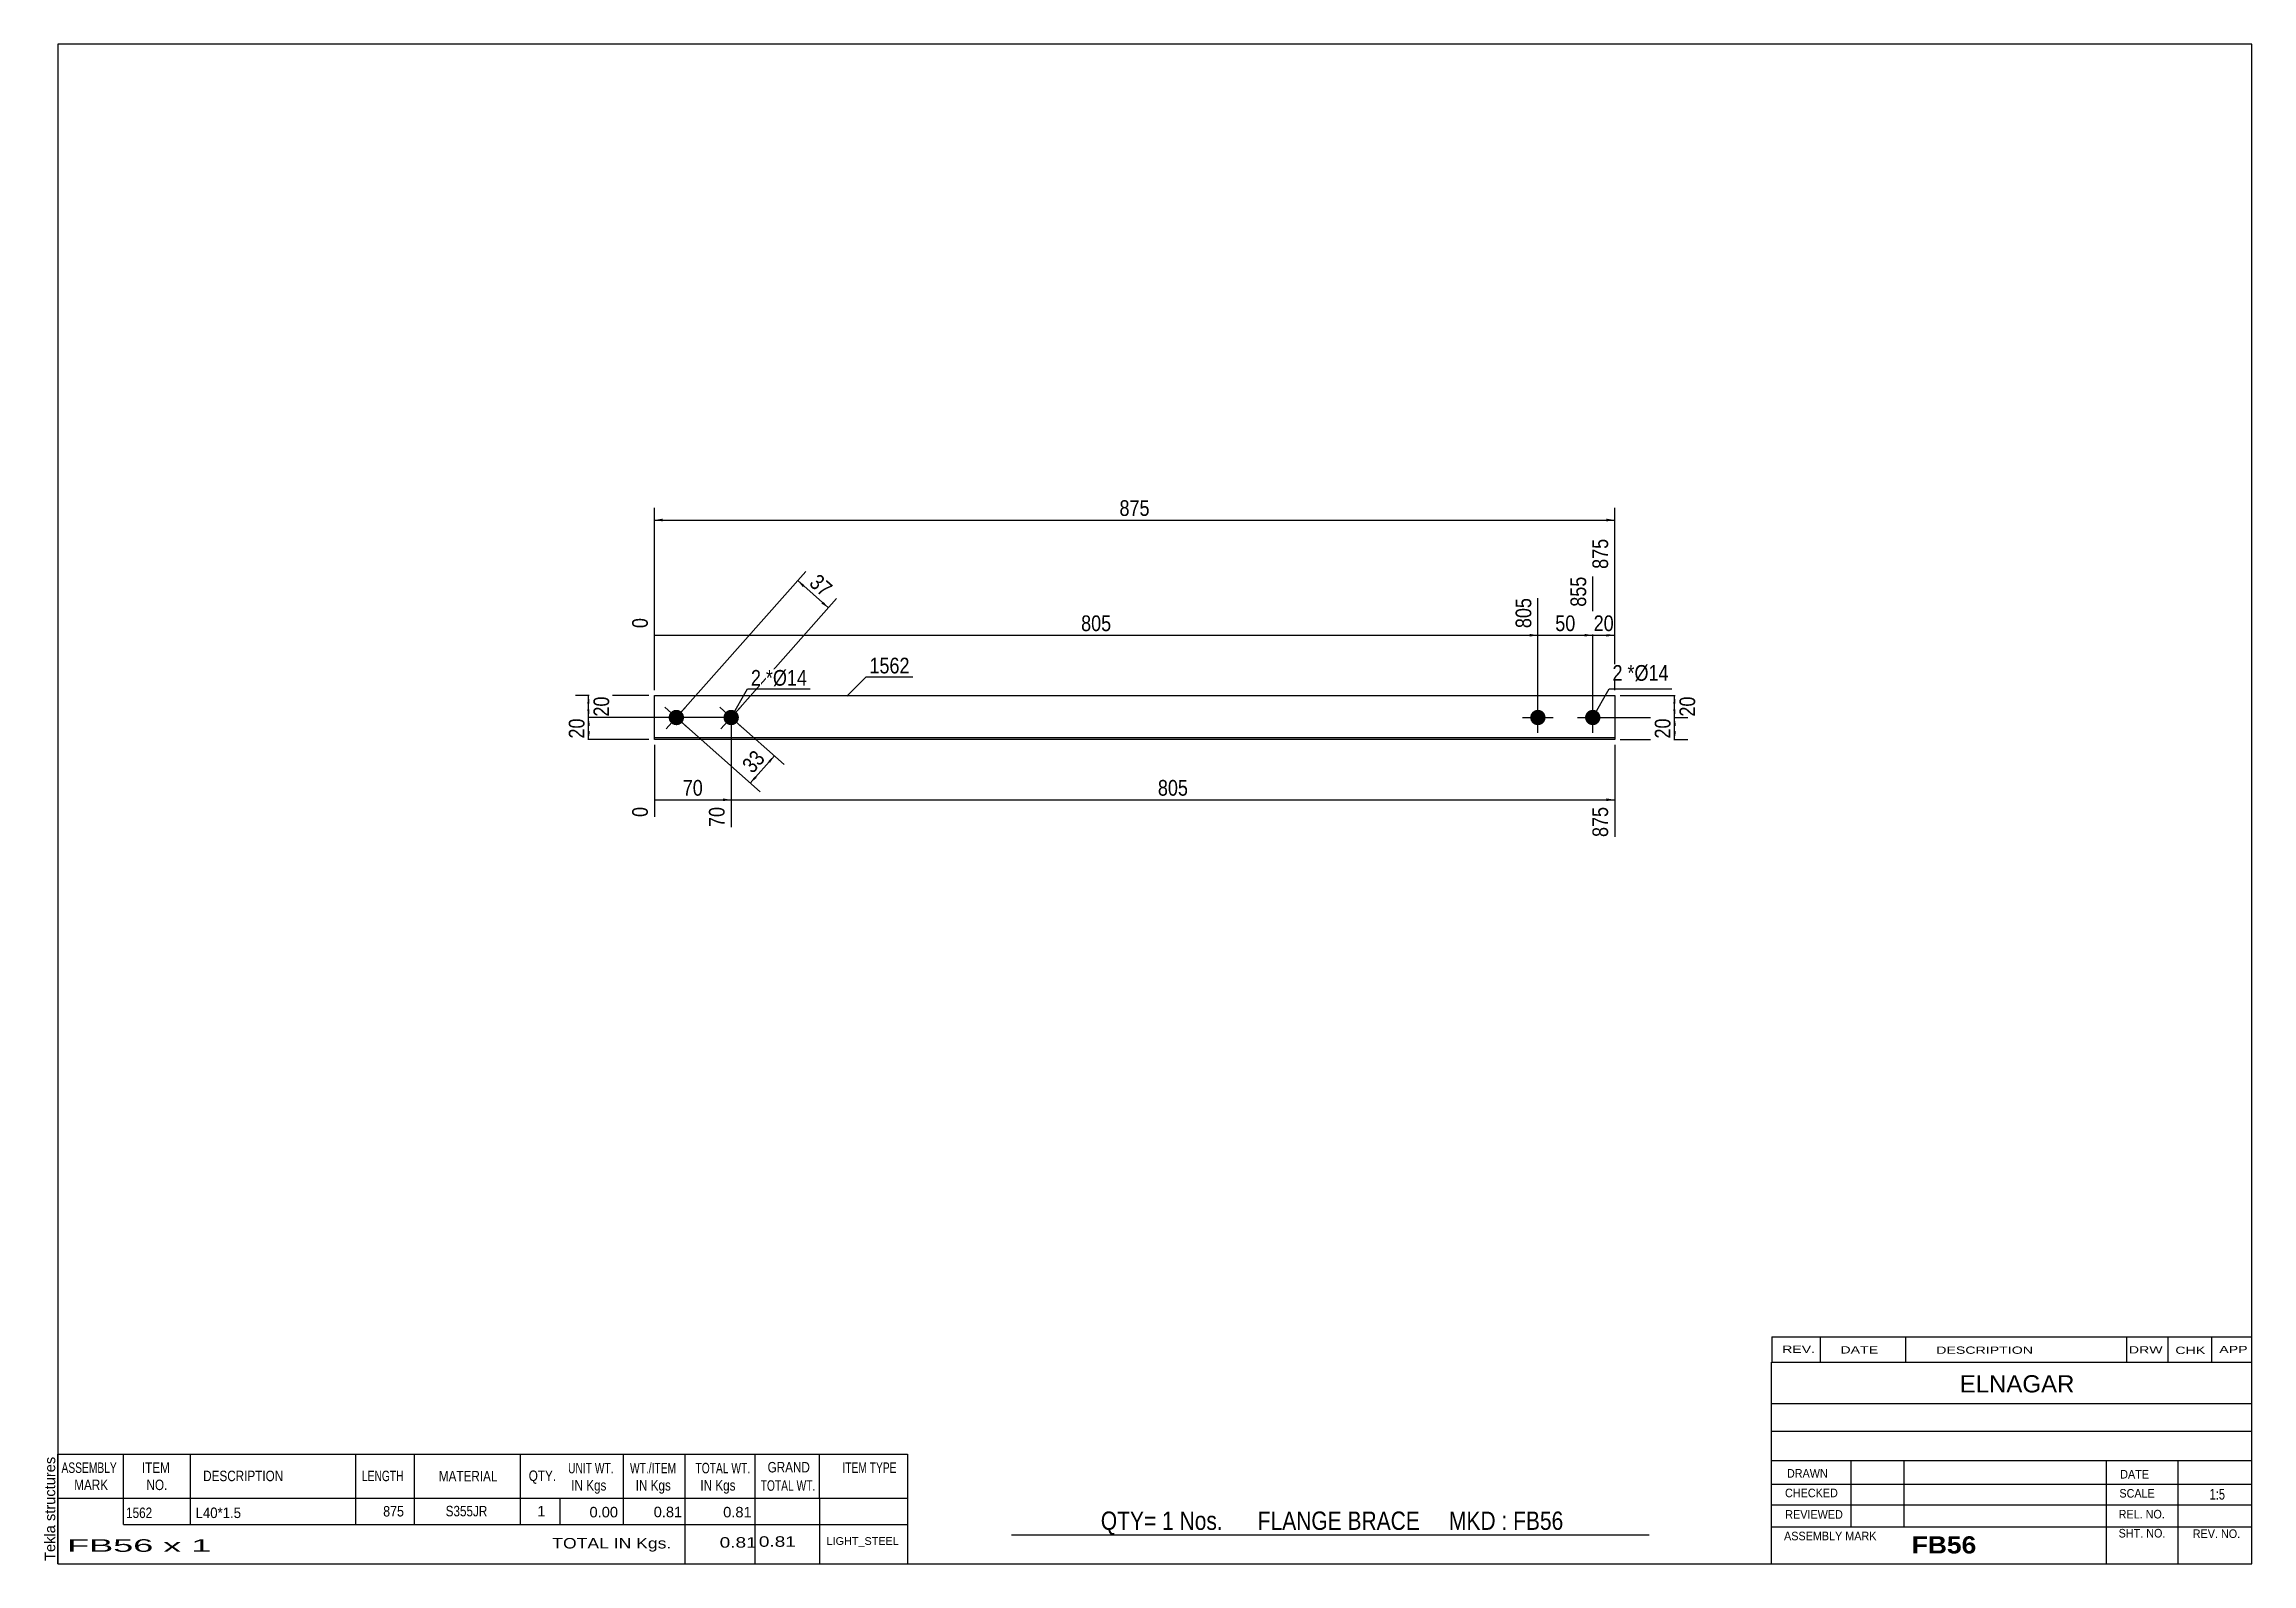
# Model space of a CAD drawing. Header units: millimetres. Extents: x 2 to 405, y 5 to 282.
import ezdxf

# ---------------------------------------------------------------- set-up
doc = ezdxf.new("R2010")
doc.units = ezdxf.units.MM
doc.styles.add('Arial', font='ARIAL.TTF', dxfattribs={"height": 0.2})
doc.styles.add('Arial Bold', font='ARIALBD.TTF', dxfattribs={"height": 0.2})
doc.styles.add('Arial Narrow', font='ARIALN.TTF', dxfattribs={"height": 0.2})

# ---------------------------------------------------------------- blocks, each defined once
blk = doc.blocks.new('Unknown-627391344-1597')
at = {"color": 5, "linetype": 'Continuous'}
for p, q in [((405, 282), (5, 282)), ((5, 282), (5, 5)), ((405, 5), (405, 282)), ((5, 5), (405, 5))]:
    blk.add_line(p, q, dxfattribs=at)
at = {"color": 174, "linetype": 'Continuous', "style": 'Arial'}
blk.add_text('Tekla structures', height=1.9102, rotation=90, dxfattribs=at).set_placement((4.5, 5.5))
blk = doc.blocks.new('Part-627391344-1227 - 1212')
at = {"color": 2, "linetype": 'Continuous'}
for p, q in [((113.75, 155.25), (113.75, 163.25)), ((113.75, 163.25), (288.83, 163.25)), ((288.83, 163.25), (288.83, 155.25)), ((288.83, 155.55), (113.75, 155.55)), ((288.83, 155.25), (113.75, 155.25))]:
    blk.add_line(p, q, dxfattribs=at)
blk = doc.blocks.new('Bolt-627391344-1228 - 1212')
at = {"linetype": 'Continuous'}
blk.add_hatch(color=3, dxfattribs=at).paths.add_polyline_path([(126.7, 160.18, -1), (128.8, 158.32, -1)])
at = {"color": 3, "linetype": 'Continuous'}
for p, q in [((129.84, 157.39), (125.66, 161.11)), ((125.89, 157.16), (129.61, 161.34))]:
    blk.add_line(p, q, dxfattribs=at)
blk = doc.blocks.new('Bolt-627391344-1229 - 1212')
at = {"linetype": 'Continuous'}
for points in [[(274.83, 160.65, -1), (274.83, 157.85, -1)], [(284.83, 160.65, -1), (284.83, 157.85, -1)]]:
    blk.add_hatch(color=3, dxfattribs=at).paths.add_polyline_path(points)
at = {"color": 3, "linetype": 'Continuous'}
for p, q in [((274.83, 156.45), (274.83, 162.05)), ((284.83, 156.45), (284.83, 162.05)), ((272.03, 159.25), (277.63, 159.25)), ((282.03, 159.25), (287.63, 159.25))]:
    blk.add_line(p, q, dxfattribs=at)
blk = doc.blocks.new('Bolt-627391344-1230 - 1212')
at = {"linetype": 'Continuous'}
blk.add_hatch(color=3, dxfattribs=at).paths.add_polyline_path([(116.7, 160.18, -1), (118.8, 158.32, -1)])
at = {"color": 3, "linetype": 'Continuous'}
for p, q in [((119.84, 157.39), (115.66, 161.11)), ((115.89, 157.16), (119.61, 161.34))]:
    blk.add_line(p, q, dxfattribs=at)
blk = doc.blocks.new('StraightDimension-627391344-1280 - 1212')
at = {"linetype": 'Continuous'}
for points in [[(134.44, 151.31), (135.62, 152.27), (134.82, 150.98)], [(132.4, 148.26), (131.22, 147.3), (132.03, 148.59)]]:
    blk.add_hatch(color=7, dxfattribs=at).paths.add_polyline_path(points)
at = {"color": 7, "linetype": 'Continuous'}
for p, q in [((118.5, 158.59), (133.02, 145.71)), ((128.5, 158.59), (137.42, 150.67)), ((131.22, 147.3), (135.62, 152.27))]:
    blk.add_line(p, q, dxfattribs=at)
at = {"color": 0}
blk.add_wipeout([(134.92, 151.7), (131.78, 154.49), (128.56, 150.85), (131.7, 148.07)], dxfattribs=at)
at = {"color": 3, "style": 'Arial Narrow'}
blk.add_text('33', height=2.863, rotation=48.4321, dxfattribs=at).set_placement((131.65, 148.91))
blk = doc.blocks.new('StraightDimension-627391344-1286 - 1212')
at = {"linetype": 'Continuous'}
for points in [[(140.83, 183.02), (139.88, 184.2), (141.16, 183.39)], [(144.52, 180.42), (145.47, 179.23), (144.19, 180.04)]]:
    blk.add_hatch(color=7, dxfattribs=at).paths.add_polyline_path(points)
at = {"color": 7, "linetype": 'Continuous'}
for p, q in [((118.41, 160), (141.37, 185.88)), ((139.88, 184.2), (145.47, 179.23)), ((128.41, 160), (146.97, 180.92))]:
    blk.add_line(p, q, dxfattribs=at)
at = {"color": 0}
blk.add_wipeout([(144.59, 180.22), (147.38, 183.36), (143.74, 186.58), (140.96, 183.44)], dxfattribs=at)
at = {"color": 3, "style": 'Arial Narrow'}
blk.add_text('37', height=2.863, rotation=-41.5681, dxfattribs=at).set_placement((141.8, 183.49))
blk = doc.blocks.new('StraightDimension-627391344-1236 - 1212')
at = {"linetype": 'Continuous'}
blk.add_hatch(color=7, dxfattribs=at).paths.add_polyline_path([(283.33, 174.5), (284.83, 174.25), (283.33, 174)])
at = {"color": 7, "linetype": 'Continuous'}
for p, q in [((284.83, 160.25), (284.83, 184.93)), ((274.83, 160.25), (274.83, 181.03)), ((274.83, 174.25), (284.83, 174.25))]:
    blk.add_line(p, q, dxfattribs=at)
at = {"color": 0}
blk.add_wipeout([(282.26, 174.4), (282.26, 178.6), (277.4, 178.6), (277.4, 174.4)], dxfattribs=at)
at = {"color": 0, "linetype": 'Continuous'}
blk.add_wipeout([(284.23, 185.53), (280.03, 185.53), (280.03, 178.85), (284.23, 178.85)], dxfattribs=at)
at = {"color": 3, "linetype": 'Continuous', "style": 'Arial Narrow'}
blk.add_text('855', height=2.863, rotation=90.0002, dxfattribs=at).set_placement((283.63, 179.45))
at = {"color": 3, "style": 'Arial Narrow'}
blk.add_text('50', height=2.863, dxfattribs=at).set_placement((278, 175))
blk = doc.blocks.new('StraightDimension-627391344-1235 - 1212')
at = {"linetype": 'Continuous'}
blk.add_hatch(color=7, dxfattribs=at).paths.add_polyline_path([(287.33, 174.5), (288.83, 174.25), (287.33, 174)])
at = {"color": 7, "linetype": 'Continuous'}
for p, q in [((288.83, 164.25), (288.83, 191.83)), ((284.83, 160.25), (284.83, 184.93)), ((284.83, 174.25), (288.83, 174.25))]:
    blk.add_line(p, q, dxfattribs=at)
at = {"color": 0, "linetype": 'Continuous'}
blk.add_wipeout([(288.23, 192.43), (284.03, 192.43), (284.03, 185.75), (288.23, 185.75)], dxfattribs=at)
at = {"color": 0}
blk.add_wipeout([(289.26, 174.4), (289.26, 178.6), (284.4, 178.6), (284.4, 174.4)], dxfattribs=at)
at = {"color": 3, "linetype": 'Continuous', "style": 'Arial Narrow'}
blk.add_text('875', height=2.863, rotation=90.0002, dxfattribs=at).set_placement((287.63, 186.35))
at = {"color": 3, "style": 'Arial Narrow'}
blk.add_text('20', height=2.863, dxfattribs=at).set_placement((285, 175))
blk = doc.blocks.new('StraightDimension-627391344-1237 - 1212')
at = {"linetype": 'Continuous'}
blk.add_hatch(color=7, dxfattribs=at).paths.add_polyline_path([(273.33, 174.5), (274.83, 174.25), (273.33, 174)])
at = {"color": 7, "linetype": 'Continuous'}
for p, q in [((113.75, 164.25), (113.75, 177.38)), ((274.83, 160.25), (274.83, 181.03)), ((113.75, 174.25), (274.83, 174.25))]:
    blk.add_line(p, q, dxfattribs=at)
at = {"color": 0, "linetype": 'Continuous'}
for points in [[(274.23, 181.63), (270.03, 181.63), (270.03, 174.95), (274.23, 174.95)], [(113.15, 177.98), (108.95, 177.98), (108.95, 174.95), (113.15, 174.95)]]:
    blk.add_wipeout(points, dxfattribs=at)
at = {"color": 0}
blk.add_wipeout([(197.63, 174.4), (197.63, 178.6), (190.95, 178.6), (190.95, 174.4)], dxfattribs=at)
at = {"color": 3, "linetype": 'Continuous', "style": 'Arial Narrow'}
for s, height, p in [('0', 2.86, (112.55, 175.55)), ('805', 2.863, (273.63, 175.55))]:
    blk.add_text(s, height=height, rotation=90.0002, dxfattribs=at).set_placement(p)
at = {"color": 3, "style": 'Arial Narrow'}
blk.add_text('805', height=2.863, dxfattribs=at).set_placement((191.55, 175))
blk = doc.blocks.new('StraightDimension-627391344-1250 - 1212')
at = {"linetype": 'Continuous'}
blk.add_hatch(color=7, dxfattribs=at).paths.add_polyline_path([(287.33, 144.5), (288.83, 144.25), (287.33, 144)])
at = {"color": 7, "linetype": 'Continuous'}
for p, q in [((127.75, 158.25), (127.75, 139.29)), ((288.83, 154.25), (288.83, 137.47)), ((127.75, 144.25), (288.83, 144.25))]:
    blk.add_line(p, q, dxfattribs=at)
at = {"color": 0}
blk.add_wipeout([(211.63, 144.4), (211.63, 148.6), (204.95, 148.6), (204.95, 144.4)], dxfattribs=at)
at = {"color": 0, "linetype": 'Continuous'}
blk.add_wipeout([(288.23, 143.55), (284.03, 143.55), (284.03, 136.87), (288.23, 136.87)], dxfattribs=at)
at = {"color": 3, "style": 'Arial Narrow'}
blk.add_text('805', height=2.863, dxfattribs=at).set_placement((205.55, 145))
at = {"color": 3, "linetype": 'Continuous', "style": 'Arial Narrow'}
blk.add_text('875', height=2.863, rotation=90.0002, dxfattribs=at).set_placement((287.63, 137.47))
blk = doc.blocks.new('StraightDimension-627391344-1251 - 1212')
at = {"linetype": 'Continuous'}
blk.add_hatch(color=7, dxfattribs=at).paths.add_polyline_path([(126.25, 144.5), (127.75, 144.25), (126.25, 144)])
at = {"color": 7, "linetype": 'Continuous'}
for p, q in [((127.75, 158.25), (127.75, 139.29)), ((113.75, 154.25), (113.75, 141.12)), ((113.75, 144.25), (127.75, 144.25))]:
    blk.add_line(p, q, dxfattribs=at)
at = {"color": 0}
blk.add_wipeout([(123.18, 144.4), (123.18, 148.6), (118.32, 148.6), (118.32, 144.4)], dxfattribs=at)
at = {"color": 0, "linetype": 'Continuous'}
blk.add_wipeout([(113.15, 143.55), (108.95, 143.55), (108.95, 140.52), (113.15, 140.52)], dxfattribs=at)
at = {"color": 3, "linetype": 'Continuous', "style": 'Arial Narrow'}
blk.add_text('0', height=2.86, rotation=90.0002, dxfattribs=at).set_placement((112.55, 141.12))
at = {"color": 0, "linetype": 'Continuous'}
blk.add_wipeout([(127.15, 143.55), (122.95, 143.55), (122.95, 138.69), (127.15, 138.69)], dxfattribs=at)
at = {"color": 3, "style": 'Arial Narrow'}
blk.add_text('70', height=2.863, dxfattribs=at).set_placement((118.92, 145))
at = {"color": 3, "linetype": 'Continuous', "style": 'Arial Narrow'}
blk.add_text('70', height=2.863, rotation=90.0002, dxfattribs=at).set_placement((126.55, 139.29))
blk = doc.blocks.new('StraightDimension-627391344-1258 - 1212')
at = {"linetype": 'Continuous'}
for points in [[(115.25, 195), (113.75, 195.25), (115.25, 195.5)], [(287.33, 195.5), (288.83, 195.25), (287.33, 195)]]:
    blk.add_hatch(color=7, dxfattribs=at).paths.add_polyline_path(points)
at = {"color": 7, "linetype": 'Continuous'}
for p, q in [((113.75, 164.25), (113.75, 197.5)), ((288.83, 164.25), (288.83, 197.5)), ((113.75, 195.25), (288.83, 195.25))]:
    blk.add_line(p, q, dxfattribs=at)
at = {"color": 0}
blk.add_wipeout([(204.63, 195.4), (204.63, 199.6), (197.95, 199.6), (197.95, 195.4)], dxfattribs=at)
at = {"color": 3, "style": 'Arial Narrow'}
blk.add_text('875', height=2.863, dxfattribs=at).set_placement((198.55, 196))
blk = doc.blocks.new('StraightDimension-627391344-1262 - 1212')
at = {"linetype": 'Continuous'}
for points in [[(299.5, 161.75), (299.75, 163.25), (300, 161.75)], [(300, 160.75), (299.75, 159.25), (299.5, 160.75)]]:
    blk.add_hatch(color=7, dxfattribs=at).paths.add_polyline_path(points)
at = {"color": 7, "linetype": 'Continuous'}
for p, q in [((289.83, 163.25), (302, 163.25)), ((299.75, 159.25), (299.75, 163.25)), ((285.83, 159.25), (302, 159.25))]:
    blk.add_line(p, q, dxfattribs=at)
at = {"color": 0}
blk.add_wipeout([(304.1, 163.68), (299.9, 163.68), (299.9, 158.82), (304.1, 158.82)], dxfattribs=at)
at = {"color": 3, "style": 'Arial Narrow'}
blk.add_text('20', height=2.863, rotation=90.0002, dxfattribs=at).set_placement((303.5, 159.42))
blk = doc.blocks.new('StraightDimension-627391344-1263 - 1212')
at = {"linetype": 'Continuous'}
for points in [[(299.5, 157.75), (299.75, 159.25), (300, 157.75)], [(300, 156.75), (299.75, 155.25), (299.5, 156.75)]]:
    blk.add_hatch(color=7, dxfattribs=at).paths.add_polyline_path(points)
at = {"color": 7, "linetype": 'Continuous'}
for p, q in [((285.83, 159.25), (302.15, 159.25)), ((299.75, 155.25), (299.75, 159.25)), ((289.83, 155.25), (302.15, 155.25))]:
    blk.add_line(p, q, dxfattribs=at)
at = {"color": 0}
blk.add_wipeout([(299.6, 159.68), (295.4, 159.68), (295.4, 154.82), (299.6, 154.82)], dxfattribs=at)
at = {"color": 3, "style": 'Arial Narrow'}
blk.add_text('20', height=2.863, rotation=90.0002, dxfattribs=at).set_placement((299, 155.42))
blk = doc.blocks.new('StraightDimension-627391344-1272 - 1212')
at = {"linetype": 'Continuous'}
for points in [[(101.5, 161.75), (101.75, 163.25), (102, 161.75)], [(102, 160.75), (101.75, 159.25), (101.5, 160.75)]]:
    blk.add_hatch(color=7, dxfattribs=at).paths.add_polyline_path(points)
at = {"color": 7, "linetype": 'Continuous'}
for p, q in [((112.75, 163.25), (99.35, 163.25)), ((101.75, 159.25), (101.75, 163.25)), ((126.75, 159.25), (99.35, 159.25))]:
    blk.add_line(p, q, dxfattribs=at)
at = {"color": 0}
blk.add_wipeout([(106.1, 163.68), (101.9, 163.68), (101.9, 158.82), (106.1, 158.82)], dxfattribs=at)
at = {"color": 3, "style": 'Arial Narrow'}
blk.add_text('20', height=2.863, rotation=90.0002, dxfattribs=at).set_placement((105.5, 159.42))
blk = doc.blocks.new('StraightDimension-627391344-1273 - 1212')
at = {"linetype": 'Continuous'}
for points in [[(101.5, 157.75), (101.75, 159.25), (102, 157.75)], [(102, 156.75), (101.75, 155.25), (101.5, 156.75)]]:
    blk.add_hatch(color=7, dxfattribs=at).paths.add_polyline_path(points)
at = {"color": 7, "linetype": 'Continuous'}
for p, q in [((126.75, 159.25), (99.5, 159.25)), ((101.75, 155.25), (101.75, 159.25)), ((112.75, 155.25), (99.5, 155.25))]:
    blk.add_line(p, q, dxfattribs=at)
at = {"color": 0}
blk.add_wipeout([(101.6, 159.68), (97.4, 159.68), (97.4, 154.82), (101.6, 154.82)], dxfattribs=at)
at = {"color": 3, "style": 'Arial Narrow'}
blk.add_text('20', height=2.863, rotation=90.0002, dxfattribs=at).set_placement((101, 155.42))
blk = doc.blocks.new('CBS_REVISION-627391344-1613')
at = {"color": 7, "linetype": 'Continuous'}
for p, q in [((317.49, 46.38), (404.99, 46.38)), ((317.49, 46.38), (317.49, 41.75)), ((326.29, 46.38), (326.29, 41.75)), ((341.88, 46.38), (341.88, 41.81)), ((382.14, 46.38), (382.14, 41.75)), ((389.68, 46.38), (389.68, 41.75)), ((397.63, 46.38), (397.63, 41.75)), ((317.49, 41.75), (404.99, 41.75))]:
    blk.add_line(p, q, dxfattribs=at)
at = {"color": 7, "style": 'Arial Narrow', "width": 1.7}
for s, height, p in [('REV.', 1.326, (319.35, 43.43)), ('DATE', 1.326, (329.98, 43.31)), ('DESCRIPTION', 1.3257, (347.46, 43.26)), ('DRW', 1.326, (382.57, 43.32)), ('CHK', 1.326, (391.06, 43.23)), ('APP', 1.326, (399.06, 43.38))]:
    blk.add_text(s, height=height, dxfattribs=at).set_placement(p)
blk = doc.blocks.new('CBS_BOM-627391344-1610')
at = {"color": 7, "linetype": 'Continuous'}
for p, q in [((4.97, 16.97), (4.97, 24.97)), ((4.97, 24.97), (159.89, 24.97)), ((16.97, 16.97), (16.97, 24.97)), ((29.16, 16.97), (29.16, 24.97)), ((59.32, 16.97), (59.32, 24.97)), ((70, 16.97), (70, 24.97)), ((89.32, 16.97), (89.32, 24.97)), ((108.12, 16.97), (108.12, 24.97)), ((119.33, 16.97), (119.33, 24.97)), ((132.12, 16.97), (132.12, 24.97)), ((143.87, 16.97), (143.87, 24.97)), ((159.89, 24.96), (159.89, 16.98)), ((4.97, 16.97), (159.89, 16.97)), ((4.97, 12.17), (4.97, 16.97)), ((16.97, 12.17), (16.97, 16.97)), ((29.16, 12.17), (29.16, 16.97)), ((59.32, 12.17), (59.32, 16.97)), ((70, 12.17), (70, 16.97)), ((89.32, 12.17), (89.32, 16.97)), ((96.58, 12.17), (96.58, 16.97)), ((108.12, 12.17), (108.12, 16.97)), ((119.33, 12.17), (119.33, 16.97)), ((132.12, 12.17), (132.12, 16.97)), ((143.89, 12.17), (143.89, 16.97)), ((159.89, 16.97), (159.89, 12.17)), ((4.97, 4.97), (4.97, 12.15)), ((16.97, 12.17), (159.89, 12.17)), ((119.33, 4.97), (119.33, 12.15)), ((132.12, 4.97), (132.12, 12.15)), ((143.93, 4.97), (143.93, 12.15)), ((159.89, 12.17), (159.89, 4.97)), ((4.97, 4.97), (159.89, 4.97))]:
    blk.add_line(p, q, dxfattribs=at)
at = {"color": 3, "linetype": 'Continuous', "style": 'Arial'}
for s, height, width, p in [('ASSEMBLY', 1.91, 0.7, (5.65, 21.54)), ('MARK', 1.91, 0.8, (7.97, 18.41)), ('ITEM', 1.91, 0.8, (20.3, 21.54)), ('NO.', 1.91, 0.8, (21.15, 18.41)), ('DESCRIPTION', 1.9102, 0.8, (31.48, 20.04)), ('LENGTH', 1.91, 0.7, (60.43, 20.04)), ('MATERIAL', 1.91, 0.8, (74.45, 19.99)), ('QTY.', 1.91, 0.8, (90.84, 20.07)), ('UNIT WT.', 1.91, 0.7, (98.01, 21.47)), ('IN Kgs', 1.91, 0.8, (98.59, 18.33)), ('WT./ITEM', 1.91, 0.7, (109.3, 21.47)), ('IN Kgs', 1.91, 0.8, (110.34, 18.33)), ('TOTAL WT.', 1.91, 0.7, (121.24, 21.47)), ('IN Kgs', 1.91, 0.8, (122.13, 18.33)), ('TOTAL WT.', 1.91, 0.7, (133.13, 18.29)), ('GRAND', 1.91, 0.8, (134.39, 21.63)), ('ITEM TYPE', 1.91, 0.7, (148.03, 21.55))]:
    blk.add_text(s, height=height, dxfattribs=dict(at, width=width)).set_placement(p)
at = {"color": 7, "linetype": 'Continuous', "style": 'Arial'}
for s, width, p in [('1562', 0.8, (17.43, 13.32)), ('L40*1.5', 0.9, (30.1, 13.32)), ('875', 0.85, (64.3, 13.6)), ('S355JR', 0.8, (75.69, 13.63))]:
    blk.add_text(s, height=1.91, dxfattribs=dict(at, width=width)).set_placement(p)
for s, p in [('1', (92.41, 13.63)), ('0.00', (101.92, 13.44)), ('0.81', (113.62, 13.47)), ('0.81', (126.29, 13.44))]:
    blk.add_text(s, height=1.91, dxfattribs=at).set_placement(p)
at = {"color": 6, "linetype": 'Continuous', "style": 'Arial'}
for s, height, width, p in [('FB56 x 1', 2.292, 2.05, (6.69, 7.16)), ('TOTAL IN Kgs.', 1.9102, 1.2, (95.13, 7.77)), ('0.81', 1.91, 1.3, (125.65, 7.92)), ('0.81', 1.91, 1.3, (132.79, 8.08))]:
    blk.add_text(s, height=height, dxfattribs=dict(at, width=width)).set_placement(p)
blk.add_text('LIGHT_STEEL', height=1.4135, dxfattribs=at).set_placement((145.14, 8.42))
blk = doc.blocks.new('CBS_CALLOFF-627391344-1611')
at = {"color": 7, "linetype": 'Continuous'}
blk.add_line((178.88, 10.27), (295.11, 10.25), dxfattribs=at)
at = {"color": 3, "linetype": 'Continuous', "style": 'Arial Narrow'}
blk.add_text('QTY= 1 Nos.      FLANGE BRACE     MKD : FB56', height=3.3405, dxfattribs=at).set_placement((195.14, 11.16))
blk = doc.blocks.new('CBS_NAME_BLOG-627391344-1612')
at = {"color": 7, "linetype": 'Continuous'}
for p, q in [((317.41, 41.75), (404.93, 41.75)), ((317.41, 5.04), (317.41, 41.75)), ((317.41, 34.21), (404.93, 34.21)), ((317.48, 29.16), (405, 29.16)), ((317.41, 23.79), (404.93, 23.79)), ((331.93, 11.68), (331.93, 23.78)), ((341.62, 11.71), (341.62, 23.78)), ((378.53, 5.04), (378.53, 23.77)), ((391.58, 5.04), (391.58, 23.78)), ((317.42, 19.49), (405, 19.51)), ((317.41, 15.74), (404.93, 15.74)), ((317.41, 11.7), (404.93, 11.7)), ((317.41, 5), (405, 5))]:
    blk.add_line(p, q, dxfattribs=at)
at = {"color": 3, "linetype": 'Continuous', "style": 'Arial'}
blk.add_text('ELNAGAR', height=3.133, dxfattribs=at).set_placement((351.73, 36.22))
at = {"color": 3, "linetype": 'Continuous'}
for s, height, style, width, p in [('DRAWN', 1.566, 'Arial', 0.9, (320.24, 20.68)), ('DATE', 1.566, 'Arial', 0.9, (381, 20.52)), ('CHECKED', 1.566, 'Arial', 0.9, (319.89, 17.11)), ('SCALE', 1.566, 'Arial', 0.9, (380.85, 17.04)), ('1:5', 1.957, 'Arial Narrow', 0.9, (397.3, 16.68)), ('REVIEWED', 1.566, 'Arial', 0.9, (319.93, 13.19)), ('REL. NO.', 1.566, 'Arial', 0.9, (380.71, 13.24)), ('ASSEMBLY MARK', 1.5663, 'Arial', 0.9, (319.71, 9.26)), ('FB56', 3.131, 'Arial Bold', 1.1, (342.99, 6.86)), ('SHT. NO.', 1.566, 'Arial', 0.9, (380.71, 9.77)), ('REV. NO.', 1.566, 'Arial', 0.9, (394.23, 9.68))]:
    blk.add_text(s, height=height, dxfattribs=dict(at, style=style, width=width)).set_placement(p)
blk = doc.blocks.new('Mark-627391344-1291 - 1212')
at = {"color": 0}
blk.add_wipeout([(160.27, 167.29), (160.27, 170.29), (152.96, 170.29), (152.96, 167.29)], dxfattribs=at)
blk.add_wipeout([(160.27, 167.29), (160.27, 170.29), (152.96, 170.29), (152.96, 167.29)], dxfattribs=at)
at = {"color": 7, "linetype": 'Continuous'}
for p, q in [((148.82, 163.15), (152.36, 166.69)), ((152.36, 166.69), (160.87, 166.69))]:
    blk.add_line(p, q, dxfattribs=at)
at = {"color": 3, "style": 'Arial Narrow'}
blk.add_text('1562', height=2.863, dxfattribs=at).set_placement((152.96, 167.29))
blk = doc.blocks.new('MarkSet-627391344-1296 - 1212')
at = {"color": 0}
blk.add_wipeout([(133.18, 165.05), (133.18, 168.05), (131.35, 168.05), (131.35, 165.05)], dxfattribs=at)
blk.add_wipeout([(133.18, 165.05), (133.18, 168.05), (131.35, 168.05), (131.35, 165.05)], dxfattribs=at)
at = {"color": 7, "linetype": 'Continuous'}
blk.add_line((127.75, 159.25), (130.75, 164.45), dxfattribs=at)
at = {"color": 0}
blk.add_wipeout([(135.36, 165.05), (135.36, 168.05), (134.08, 168.05), (134.08, 165.05)], dxfattribs=at)
blk.add_wipeout([(135.36, 165.05), (135.36, 168.05), (134.08, 168.05), (134.08, 165.05)], dxfattribs=at)
at = {"color": 3, "style": 'Arial Narrow'}
blk.add_text('2', height=2.86, dxfattribs=at).set_placement((131.35, 165.05))
at = {"color": 0}
blk.add_wipeout([(141.57, 165.05), (141.57, 168.05), (135.36, 168.05), (135.36, 165.05)], dxfattribs=at)
blk.add_wipeout([(141.57, 165.05), (141.57, 168.05), (135.36, 168.05), (135.36, 165.05)], dxfattribs=at)
at = {"color": 7, "linetype": 'Continuous'}
blk.add_line((130.75, 164.45), (142.17, 164.45), dxfattribs=at)
at = {"color": 3, "style": 'Arial Narrow'}
for s, height, p in [('*', 2.86, (134.08, 165.05)), ('Ø14', 2.863, (135.36, 165.05))]:
    blk.add_text(s, height=height, dxfattribs=at).set_placement(p)
blk = doc.blocks.new('Mark-627391344-1299 - 1212')
at = {"color": 0}
blk.add_wipeout([(290.26, 165.95), (290.26, 168.95), (288.43, 168.95), (288.43, 165.95)], dxfattribs=at)
blk.add_wipeout([(290.26, 165.95), (290.26, 168.95), (288.43, 168.95), (288.43, 165.95)], dxfattribs=at)
at = {"color": 7, "linetype": 'Continuous'}
blk.add_line((284.83, 159.25), (287.83, 164.45), dxfattribs=at)
at = {"color": 0}
blk.add_wipeout([(292.44, 165.95), (292.44, 168.95), (291.16, 168.95), (291.16, 165.95)], dxfattribs=at)
blk.add_wipeout([(292.44, 165.95), (292.44, 168.95), (291.16, 168.95), (291.16, 165.95)], dxfattribs=at)
at = {"color": 3, "style": 'Arial Narrow'}
blk.add_text('2', height=2.86, dxfattribs=at).set_placement((288.43, 165.95))
at = {"color": 0}
blk.add_wipeout([(298.65, 165.95), (298.65, 168.95), (292.44, 168.95), (292.44, 165.95)], dxfattribs=at)
blk.add_wipeout([(298.65, 165.95), (298.65, 168.95), (292.44, 168.95), (292.44, 165.95)], dxfattribs=at)
at = {"color": 7, "linetype": 'Continuous'}
blk.add_line((287.83, 164.45), (299.25, 164.45), dxfattribs=at)
at = {"color": 3, "style": 'Arial Narrow'}
for s, height, p in [('*', 2.86, (291.16, 165.95)), ('Ø14', 2.863, (292.44, 165.95))]:
    blk.add_text(s, height=height, dxfattribs=at).set_placement(p)

msp = doc.modelspace()

# ---------------------------------------------------------------- block references
for name in ['Unknown-627391344-1597', 'Part-627391344-1227 - 1212', 'Bolt-627391344-1230 - 1212', 'Bolt-627391344-1228 - 1212', 'Bolt-627391344-1229 - 1212', 'CBS_REVISION-627391344-1613', 'CBS_NAME_BLOG-627391344-1612', 'CBS_BOM-627391344-1610', 'CBS_CALLOFF-627391344-1611']:
    msp.add_blockref(name, (0, 0))

# ---------------------------------------------------------------- next in the draw order: block references
for name in ['StraightDimension-627391344-1236 - 1212', 'StraightDimension-627391344-1280 - 1212']:
    msp.add_blockref(name, (0, 0))

# ---------------------------------------------------------------- next in the draw order: block references
for name in ['StraightDimension-627391344-1235 - 1212', 'StraightDimension-627391344-1286 - 1212']:
    msp.add_blockref(name, (0, 0))

# ---------------------------------------------------------------- next in the draw order: block references
msp.add_blockref('StraightDimension-627391344-1237 - 1212', (0, 0))

# ---------------------------------------------------------------- next in the draw order: block references
for name in ['StraightDimension-627391344-1258 - 1212', 'StraightDimension-627391344-1250 - 1212']:
    msp.add_blockref(name, (0, 0))

# ---------------------------------------------------------------- next in the draw order: block references
for name in ['Mark-627391344-1291 - 1212', 'StraightDimension-627391344-1262 - 1212', 'StraightDimension-627391344-1251 - 1212']:
    msp.add_blockref(name, (0, 0))

# ---------------------------------------------------------------- next in the draw order: block references
for name in ['StraightDimension-627391344-1272 - 1212', 'StraightDimension-627391344-1263 - 1212']:
    msp.add_blockref(name, (0, 0))

# ---------------------------------------------------------------- next in the draw order: block references
for name in ['Mark-627391344-1299 - 1212', 'StraightDimension-627391344-1273 - 1212']:
    msp.add_blockref(name, (0, 0))

# ---------------------------------------------------------------- next in the draw order: block references
msp.add_blockref('MarkSet-627391344-1296 - 1212', (0, 0))

doc.saveas('drawing.dxf')
